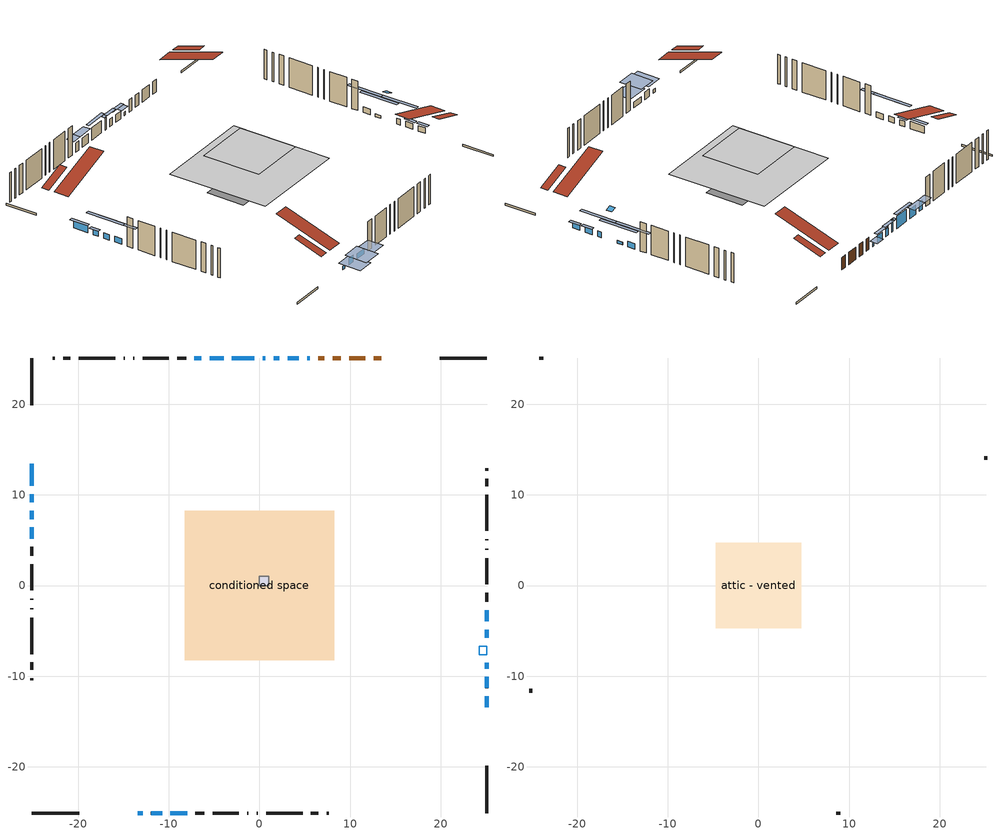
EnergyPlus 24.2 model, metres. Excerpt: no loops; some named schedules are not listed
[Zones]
conditioned space
 floor outside (Floor1 construction): -0.78,-0.78 -0.78,0.78 0.78,0.78 0.78,-0.78 z0
 floor outside (Floor2 construction): -2.82,-2.82 -2.82,2.82 2.82,2.82 2.82,-2.82 z0
 floor adiabatic (AdiabaticFloorConstruction): -8.23,-8.23 -8.23,8.23 8.23,8.23 8.23,-8.23 z2.44
 floor foundation (Slab1 construction): -6.24,-3.1 -6.24,3.1 6.24,3.1 6.24,-3.1 z0
 wall outside (RimJoist1 construction): 25.1,25.1 19.87,25.1 / -25.1,-25.1 -19.87,-25.1 / -25.1,25.1 -25.1,19.87 / 25.1,-25.1 25.1,-19.87 z0:0.3
 wall outside (AdiabaticWallConstruction 1): 13.46,25.1 12.58,25.1 / 11.66,25.1 9.89,25.1 / 8.96,25.1 8.09,25.1 / 7.16,25.1 6.49,25.1 z0:2.03
 wall outside (AdiabaticWallConstruction): 5.56,25.1 5.25,25.1 / -13.46,-25.1 -12.9,-25.1 z0:0.56; 25.1,-13.46 25.1,-12.24 / 25.1,-11.31 25.1,-10.09 / -25.1,10.09 -25.1,9.17 / 25.1,-9.16 25.1,-8.55 / -9.82,-25.1 -7.99,-25.1 / 25.1,-3.93 25.1,-2.71 / -25.1,8.25 -25.1,7.33 / -25.1,6.4 -25.1,5.18 z0:0.92; 4.33,25.1 3.11,25.1 / 2.18,25.1 1.57,25.1 / -25.1,13.46 -25.1,11.02 / -11.97,-25.1 -10.75,-25.1 z0:1.22; 0.64,25.1 0.33,25.1 / -0.59,25.1 -3.03,25.1 z0:2.03; 25.1,-5.78 25.1,-4.86 z0:0.46; -3.96,25.1 -5.49,25.1 z0:1.52; -6.41,25.1 -7.18,25.1 z0:1.53
 wall outside (Wall1 construction): -8.11,25.1 -9.09,25.1 / -7.06,-25.1 -6.08,-25.1 / -25.1,4.25 -25.1,3.27 / 25.1,-1.79 25.1,-0.81 z0:4.88
 wall outside (Wall2 construction): -10.02,25.1 -12.89,25.1 / -5.15,-25.1 -2.28,-25.1 / -25.1,2.34 -25.1,-0.53 / 25.1,0.12 25.1,3 z0:4.88
 wall outside (Wall3 construction): -13.82,25.1 -13.94,25.1 / -1.35,-25.1 -1.23,-25.1 / -25.1,-1.46 -25.1,-1.58 / 25.1,3.93 25.1,4.05 z0:4.88
 wall outside (Wall4 construction): -14.87,25.1 -14.99,25.1 / -0.3,-25.1 -0.18,-25.1 / -25.1,-2.51 -25.1,-2.63 / 25.1,4.98 25.1,5.1 z0:4.88
 wall outside (Wall5 construction): -15.92,25.1 -19.92,25.1 / 0.75,-25.1 4.75,-25.1 / -25.1,-3.56 -25.1,-7.56 / 25.1,6.02 25.1,10.03 z0:4.88
 wall outside (Wall6 construction): -20.85,25.1 -21.64,25.1 / 5.68,-25.1 6.47,-25.1 / -25.1,-8.49 -25.1,-9.28 / 25.1,10.96 25.1,11.75 z0:4.88
 wall outside (Wall7 construction): -22.57,25.1 -22.83,25.1 / 7.4,-25.1 7.66,-25.1 / -25.1,-10.21 -25.1,-10.47 / 25.1,12.68 25.1,12.94 z0:4.88
 window (WindowConstruction 17): 5.56,25.1 5.25,25.1 z0:0.56
 window (WindowConstruction 18): -13.46,-25.1 -12.9,-25.1 z0:0.56
 window (WindowConstruction 7): 25.1,-13.46 25.1,-12.24 z0:0.91
 window (WindowConstruction 8): 25.1,-11.31 25.1,-10.09 z0:0.91
 window (WindowConstruction 9): 4.33,25.1 3.11,25.1 z0:1.22
 window (WindowConstruction 10): 2.18,25.1 1.57,25.1 z0:1.22
 window (WindowConstruction 11): -25.1,13.46 -25.1,11.02 z0:1.22
 window (WindowConstruction 12): -11.97,-25.1 -10.75,-25.1 z0:1.22
 window (WindowConstruction 13): -25.1,10.09 -25.1,9.17 z0:0.91
 window (WindowConstruction): 25.1,-9.16 25.1,-8.55 z0:0.91
 window (WindowConstruction 14): -9.82,-25.1 -7.99,-25.1 z0:0.91
 window (WindowConstruction 15): 0.64,25.1 0.33,25.1 z0:2.03
 window (WindowConstruction 16): -0.6,25.1 -3.03,25.1 z0:2.03
 window (WindowConstruction 1): 25.1,-5.78 25.1,-4.86 z0:0.46
 window (WindowConstruction 2): 25.1,-3.93 25.1,-2.71 z0:0.91
 window (WindowConstruction 3): -25.1,8.24 -25.1,7.33 z0:0.91
 window (WindowConstruction 4): -3.96,25.1 -5.49,25.1 z0:1.52
 window (WindowConstruction 5): -6.42,25.1 -7.18,25.1 z0:1.52
 window (WindowConstruction 6): -25.1,6.4 -25.1,5.18 z0:0.91
 door (Door): 13.46,25.1 12.58,25.1 z0:2.03
 door (Door 1): 11.66,25.1 9.89,25.1 z0:2.03
 door (Door 2): 8.96,25.1 8.09,25.1 z0:2.03
 door (Door 3): 7.16,25.1 6.49,25.1 z0:2.03
 ceiling adiabatic (AdiabaticFloorConstruction): 8.23,-8.23 8.23,8.23 -8.23,8.23 -8.23,-8.23 z2.44
 roof outside (Roof1 construction): 17.73,25.1,4.88 17.73,20.5,6.41 18.95,20.5,6.41 18.95,25.1,4.88; -17.73,-25.1,4.88 -17.73,-20.5,6.41 -18.95,-20.5,6.41 -18.95,-25.1,4.88; -25.1,17.73,4.88 -20.5,17.73,6.41 -20.5,18.95,6.41 -25.1,18.95,4.88; 25.1,-17.73,4.88 20.5,-17.73,6.41 20.5,-18.95,6.41 25.1,-18.95,4.88
 roof outside (AdiabaticRoofConstruction): 25.1,-6.7,4.88 24.23,-6.7,5.17 24.23,-7.62,5.17 25.1,-7.62,4.88
 skylight (SkylightConstruction): 25.1,-6.71,4.88 24.23,-6.71,5.17 24.23,-7.62,5.17 25.1,-7.62,4.88
furnace airloop ret air zone
 floor adiabatic (AdiabaticConst): 0,0 0,1 1,1 1,0 z0
 wall adiabatic (AdiabaticConst): 0,1 0,0 1,0 1,1 0,1 z0:1
 ceiling adiabatic (AdiabaticConst): 1,0 1,1 0,1 0,0 z1
attic - vented
 floor to conditioned space (Floor3 construction Reversed): -4.71,-4.71 -4.71,4.71 4.71,4.71 4.71,-4.71 z4.88
 wall outside (Wall8 construction): -23.76,25.1 -24.17,25.1 / 8.59,-25.1 9,-25.1 / -25.1,-11.4 -25.1,-11.81 / 25.1,13.87 25.1,14.28 z0:4.88
 roof outside (Roof2 construction): 14.38,25.1,4.88 14.38,15.92,7.94 16.8,15.92,7.94 16.8,25.1,4.88; -14.38,-25.1,4.88 -14.38,-15.92,7.94 -16.8,-15.92,7.94 -16.8,-25.1,4.88; -25.1,14.38,4.88 -15.92,14.38,7.94 -15.92,16.8,7.94 -25.1,16.8,4.88; 25.1,-14.38,4.88 15.92,-14.38,7.94 15.92,-16.8,7.94 25.1,-16.8,4.88
shading: 4.64,25.1 6.17,25.1 6.17,26.32 4.64,26.32 z1.17; -11.83,-25.1 -14.53,-25.1 -14.53,-28.83 -11.83,-28.83 z1.63; 25.1,-11.94 25.1,-13.75 25.61,-13.75 25.61,-11.94 z1.21; 25.1,-9.79 25.1,-11.61 25.61,-11.61 25.61,-9.79 z1.21; 2.35,25.1 5.08,25.1 5.08,25.61 2.35,25.61 z1.98; 0.66,25.1 3.09,25.1 3.09,25.61 0.66,25.61 z2.13; -25.1,10.72 -25.1,13.75 -25.61,13.75 -25.61,10.72 z1.52; -9.84,-25.1 -12.88,-25.1 -12.88,-28.76 -9.84,-28.76 z2.13; -25.1,8.88 -25.1,10.39 -25.61,10.39 -25.61,8.88 z1.21; 25.1,-5.83 25.1,-11.88 25.61,-11.88 25.61,-5.83 z3.63; -7.08,-25.1 -10.73,-25.1 -10.73,-27.77 -7.08,-27.77 z1.83; 0.18,25.1 0.79,25.1 0.79,25.61 0.18,25.61 z2.18; -3.79,25.1 0.16,25.1 0.16,25.61 -3.79,25.61 z2.79; 25.1,-2.14 25.1,-8.5 25.61,-8.5 25.61,-2.14 z3.18; 25.1,0 25.1,-6.65 25.61,-6.65 25.61,0 z3.63; -25.1,4.61 -25.1,10.96 -25.61,10.96 -25.61,4.61 z3.63; -6.02,25.1 -3.43,25.1 -3.43,26.32 -6.02,26.32 z2.05; -7.71,25.1 -5.89,25.1 -5.89,26.32 -7.71,26.32 z2.05; -25.1,2.46 -25.1,9.12 -25.61,9.12 -25.61,2.46 z3.63
[Building]
Building 1: Terrain=Suburbs
[Site:Location]
Vancouver Intl AP_BC: Latitude {deg}=49.19; Longitude {deg}=-123.18; Time Zone {hr}=-8; Elevation {m}=4; Keep Site Location Information=Yes
[Site:GroundTemperature:Shallow]
8.06451, 6.96315, 6.87495, 7.3976, 9.49575, 11.5841, 13.3946, 14.5416, 14.639, 13.7062, 11.9418, 9.91751
[Site:WaterMainsTemperature]
Calculation Method=Schedule; Temperature Schedule=mains temperature schedule
[Material] Roughness=Rough; Thermal Absorptance=0.9
Name | Thickness {m} | Conductivity {W/m-K} | Density {kg/m3} | Specific Heat {J/kg-K} | Solar Absorptance | Visible Absorptance
asphalt or fiberglass shingles | 0.00635 | 0.162714 | 1121.4 | 1465.45 | 0.4 | 0.4
asphalt or fiberglass shingles 1 | 0.00635 | 0.162714 | 1121.4 | 1465.45 | 0.7 | 0.7
ceiling loosefill ins | 0.0846667 | 0.0480833 | 16.02 | 1046.75 | 0.7 | 0.7
ceiling stud and cavity | 0.1397 | 0.112217 | 65.682 | 1177.47 | 0.7 | 0.7
concrete 4.0 in. | 0.1016 | 1.803125 | 2242.8 | 837.4 | 0.7 | 0.7
door material | 0.04445 | 0.188738 | 512.64 | 1214.23 | 0.7 | 0.7
door material 1 | 0.04445 | 0.053851 | 512.64 | 1214.23 | 0.7 | 0.7
floor covering | 0.0127 | 0.0433444 | 54.468 | 1339.84 | 0.6 | 0.6
floor rigid ins; roof rigid ins | 0.051816 | 0.029427 | 32.04 | 1214.23 | 0.7 | 0.7
floor rigid ins 1; roof rigid ins 1; wall rigid ins | 0.512978 | 0.029427 | 32.04 | 1214.23 | 0.7 | 0.7
floor stud and cavity | 0.1397 | 0.0884282 | 92.3553 | 1139.71 | 0.7 | 0.7
floor stud and cavity 1 | 0.1397 | 0.0960274 | 92.3553 | 1139.71 | 0.7 | 0.7
floor stud and cavity 2 | 0.1397 | 1.75129 | 37.0049 | 1207.88 | 0.7 | 0.7
furniture material conditioned space 1 | 0.1524 | 0.115458 | 640.8 | 1214.23 | 0.6 | 0.6
gypsum board | 0.0127 | 0.160291 | 801 | 837.4 | 0.6 | 0.6
osb sheathing 0.5 in. | 0.0127 | 0.115458 | 512.64 | 1214.23 | 0.7 | 0.7
osb sheathing 0.75 in. | 0.01905 | 0.115458 | 512.64 | 1214.23 | 0.7 | 0.7
osb sheathing 2.0 in. | 0.0508 | 0.115458 | 512.64 | 1214.23 | 0.7 | 0.7
rim joist stud and cavity | 0.0508 | 0.0310355 | 125.044 | 1163.47 | 0.6 | 0.6
roof stud and cavity | 0.2032 | 0.20652 | 78.34581 | 1123.46 | 0.7 | 0.7
roof stud and cavity 1 | 0.18415 | 1.78685 | 37.0049 | 1207.88 | 0.6 | 0.6
wall stud and cavity | 0.1397 | 0.117713 | 139.0536 | 1170.24 | 0.7 | 0.7
wall stud and cavity 1 | 0.1397 | 0.100811 | 139.0536 | 1170.24 | 0.7 | 0.7
wall stud and cavity 2 | 0.1397 | 0.153164 | 139.0536 | 1170.24 | 0.7 | 0.7
wall stud and cavity 3 | 0.1397 | 0.151991 | 139.0536 | 1170.24 | 0.7 | 0.7
wall stud and cavity 4 | 0.1397 | 0.103846 | 139.0536 | 1170.24 | 0.7 | 0.7
wall stud and cavity 5 | 0.1397 | 0.106925 | 139.0536 | 1170.24 | 0.7 | 0.7
wall stud and cavity 6 | 0.1397 | 0.102109 | 139.0536 | 1170.24 | 0.7 | 0.7
wall stud and cavity 7 | 0.0889 | 6.9971 | 50.32683 | 1063.81 | 0.6 | 0.6
wall stud and cavity 8 | 0.0889 | 0.380278 | 52.3479 | 1209.89 | 0.7 | 0.7
wall stud and cavity 9 | 0.0889 | 0.391764 | 83.0341 | 1211.67 | 0.7 | 0.7
wood siding | 0.0254 | 0.102417 | 544.68 | 1172.36 | 0.4 | 0.4
wood siding 1 | 0.00254 | 0.102417 | 544.68 | 1172.36 | 0.4 | 0.4
wood siding 2; wood siding 3; wood siding 4 | 0.0254 | 0.102417 | 544.68 | 1172.36 | 0.7 | 0.7
[Material:NoMass]
Adiabatic: Roughness=Rough; Thermal Resistance {m2-K/W}=176.1; Thermal Absorptance=0.9; Solar Absorptance=0.7; Visible Absorptance=0.7
[WindowMaterial:SimpleGlazingSystem]
Name | U-Factor {W/m2-K} | Solar Heat Gain Coefficient
SkylightMaterial | 3.37085 | 0.7007
WindowMaterial | 1.77949 | 0.28
WindowMaterial 1 | 1.76983 | 0.28
WindowMaterial 10 | 1.60176 | 0.29
WindowMaterial 11 | 1.59381 | 0.35
WindowMaterial 12 | 5.38218 | 0.57
WindowMaterial 13 | 2.92474 | 0.53
WindowMaterial 2 | 1.68409 | 0.32
WindowMaterial 3 | 1.71589 | 0.31
WindowMaterial 4 | 1.72271 | 0.31
WindowMaterial 5 | 1.55237 | 0.35
WindowMaterial 6 | 1.77097 | 0.29
WindowMaterial 7 | 1.564289 | 0.33
WindowMaterial 8 | 1.6682 | 0.32
WindowMaterial 9 | 1.652298 | 0.33
[Construction]
AdiabaticConst: Adiabatic
AdiabaticFloorConstruction: floor stud and cavity 2, floor rigid ins 1, osb sheathing 0.75 in., floor covering
AdiabaticRoofConstruction: asphalt or fiberglass shingles 1, roof rigid ins 1, osb sheathing 0.75 in., roof stud and cavity 1
AdiabaticWallConstruction: wood siding 3, wall rigid ins, wall stud and cavity 8, gypsum board
AdiabaticWallConstruction 1: wood siding 4, wall rigid ins, wall stud and cavity 8, gypsum board
Door; Door 2; Door 3: door material
Door 1: door material 1
Floor1 construction: floor stud and cavity, floor rigid ins, osb sheathing 0.75 in., floor covering
Floor2 construction: floor stud and cavity 1, floor rigid ins, osb sheathing 0.75 in., floor covering
Floor3 construction Reversed: gypsum board, ceiling stud and cavity, ceiling loosefill ins
furniture construction conditioned space 1: furniture material conditioned space 1
PartitionWallConstruction: gypsum board, wall stud and cavity 9, gypsum board
RimJoist1 construction: wood siding 2, osb sheathing 2.0 in., rim joist stud and cavity
Roof1 construction: asphalt or fiberglass shingles, roof rigid ins, osb sheathing 0.75 in., roof stud and cavity, gypsum board
Roof2 construction: asphalt or fiberglass shingles
SkylightConstruction: SkylightMaterial
Slab1 construction: concrete 4.0 in.
Wall1 construction: wood siding, osb sheathing 0.5 in., wall stud and cavity, gypsum board
Wall2 construction: wood siding, osb sheathing 0.5 in., wall stud and cavity 1, gypsum board
Wall3 construction: wood siding, osb sheathing 0.5 in., wall stud and cavity 2, gypsum board
Wall4 construction: wood siding, osb sheathing 0.5 in., wall stud and cavity 3, gypsum board
Wall5 construction: wood siding, osb sheathing 0.5 in., wall stud and cavity 4, gypsum board
Wall6 construction: wood siding, osb sheathing 0.5 in., wall stud and cavity 5, gypsum board
Wall7 construction: wood siding, osb sheathing 0.5 in., wall stud and cavity 6, gypsum board
Wall8 construction: wood siding 1, wall stud and cavity 7
WindowConstruction; WindowConstruction 7: WindowMaterial
WindowConstruction 1: WindowMaterial 1
WindowConstruction 10: WindowMaterial 7
WindowConstruction 11; WindowConstruction 12: WindowMaterial 8
WindowConstruction 13; WindowConstruction 3: WindowMaterial 3
WindowConstruction 14: WindowMaterial 9
WindowConstruction 15: WindowMaterial 10
WindowConstruction 16: WindowMaterial 11
WindowConstruction 17: WindowMaterial 12
WindowConstruction 18: WindowMaterial 13
WindowConstruction 2; WindowConstruction 6; WindowConstruction 8: WindowMaterial 2
WindowConstruction 4: WindowMaterial 4
WindowConstruction 5: WindowMaterial 5
WindowConstruction 9: WindowMaterial 6
[Zone] Multiplier=1
Name | Volume {m3} | Part of Total Floor Area
attic - vented | 44.7378 | Yes
conditioned space | 482.9 | Yes
furnace airloop ret air zone | 1 | No
[Space]
Name | Zone | Volume {m3} | Space Type
attic - vented 1 | attic - vented | 44.7378
conditioned space 1 | conditioned space | 482.9
furnace airloop ret air space | furnace airloop ret air zone |  | Plenum Space Type
[OtherEquipment] Design Level Calculation Method=EquipmentLevel
Name | Fuel Type | Zone or ZoneList or Space or SpaceList | Schedule | Design Level {W} | Fraction Latent | Fraction Radiant | Fraction Lost
furnace airloop_0 RetCondToDZ; furnace airloop_0 SupCondToDZ; furnace airloop_0 SupSensLkToDZ | None | attic - vented 1 | Always On Discrete | 0 | 0 | 0 | 0
furnace airloop_0 SupLatLkToDZ | None | attic - vented 1 | Always On Discrete | 0 | 1 | 0 | 0
clothes dryer 1 | Electricity | conditioned space 1 | clothes dryer schedule | 0 | 0.015 | 0.081 | 0.85
cooking range 1 | Electricity | conditioned space 1 | cooking range schedule | 0 | 0.08 | 0.432 | 0.2
furnace airloop_0 SupCondToLv; furnace airloop_0 SupSensLkToCond; mech vent house fan sensible load | None | conditioned space 1 | Always On Discrete | 0 | 0 | 0 | 0
furnace airloop_0 SupLatLkToCond; mech vent house fan latent load | None | conditioned space 1 | Always On Discrete | 0 | 1 | 0 | 0
general water use latent | None | conditioned space 1 | general water use schedule | 62.594 | 1 | 0 | 0
general water use sensible | None | conditioned space 1 | general water use schedule | -61.6891 | 0 | 0.6 | 0
water heater energy adjustment1 | NaturalGas | conditioned space 1 | Always On Discrete | 0.01 | 0 | 0 | 1
furnace airloop_0 RetCondToRP; furnace airloop_0 RetSensLkToRP | None | furnace airloop ret air space | Always On Discrete | 0 | 0 | 0 | 0
furnace airloop_0 RetLatLkToRP | None | furnace airloop ret air space | Always On Discrete | 0 | 1 | 0 | 0
[ZoneInfiltration:DesignFlowRate] Schedule=Always On Discrete; Design Flow Rate Calculation Method=Flow/Zone; Design Flow Rate {m3/s}=0
Name | Zone or ZoneList or Space or SpaceList
attic_vented 1 duct leakage imbalance infil flow | attic - vented 1
infil flow; natural vent flow; whole house fan flow | conditioned space 1
[ZoneInfiltration:EffectiveLeakageArea]
infil attic - vented 1: Zone or Space=attic - vented 1; Schedule=Always On Discrete; Effective Air Leakage Area {cm2}=3675.06; Stack Coefficient=0.000551942; Wind Coefficient=1.58733e-05
[ZoneMixing] Schedule=Always On Continuous; Design Flow Rate Calculation Method=Flow/Zone; Design Flow Rate {m3/s}=0
Name | Zone or Space | Source Zone or Space
furnace airloop_0 ZoneMixCondToDZ mix; whole house fan mix | attic - vented | conditioned space
furnace airloop_0 ZoneMixDZToCond mix | conditioned space | attic - vented
[SurfaceProperty:ExposedFoundationPerimeter]
Slab1: Exposed Perimeter Calculation Method=TotalExposedPerimeter; Total Exposed Perimeter {m}=37.338
[InternalMass] Zone or ZoneList=conditioned space; Space or SpaceList=conditioned space 1
Name | Construction | Surface Area {m2}
furniture mass conditioned space 1 | furniture construction conditioned space 1 | 152.92
partition wall mass | PartitionWallConstruction | 382.3
[Lights]
interior lighting: Zone or ZoneList or Space or SpaceList=conditioned space 1; Schedule=interior lighting schedule; Design Level Calculation Method=LightingLevel; Lighting Level {W}=343.2; Return Air Fraction=0; Fraction Radiant=0.6; Fraction Visible=0.2; Fraction Replaceable=1
[People]
occupants: Zone or ZoneList or Space or SpaceList=conditioned space 1; Number of People Schedule=occupants schedule; Number of People Calculation Method=People; Number of People=3; Fraction Radiant=0.314171; Sensible Heat Fraction=0.56303; Activity Level Schedule=occupants activity schedule; Carbon Dioxide Generation Rate {m3/s-W}=0; Enable ASHRAE 55 Comfort Warnings=No; Mean Radiant Temperature Calculation Type=EnclosureAveraged
[ElectricEquipment] Zone or ZoneList or Space or SpaceList=conditioned space 1; Design Level Calculation Method=EquipmentLevel
Name | Schedule | Design Level {W} | Fraction Latent | Fraction Radiant | Fraction Lost
clothes dryer | clothes dryer schedule | 140.772 | 0.015 | 0.081 | 0.85
clothes washer | clothes washer schedule | 32.1985 | 0.03 | 0.162 | 0.7
cooking range | cooking range schedule | 215.147 | 0.08 | 0.432 | 0.2
dishwasher | dishwasher schedule | 66.8632 | 0.3 | 0.18 | 0.4
fridge | fridge schedule | 72.9452 | 0 | 0.6 | 0
mech vent bath fan 0 | mech vent bath fan 0 schedule | 17.9 | 0 | 0 | 1
mech vent bath fan 1 | mech vent bath fan 1 schedule | 17.9 | 0 | 0 | 1
mech vent bath fan 2 | mech vent bath fan 2 schedule | 17.9 | 0 | 0 | 1
mech vent house fan | mech vent house fan schedule | 0 | 0 | 0 | 1
mech vent house fan cfis | mech vent house fan cfis schedule | 0 | 0 | 0 | 0
mech vent range fan 0 | mech vent range fan 0 schedule | 53.8 | 0 | 0 | 1
mech vent range fan 1 | mech vent range fan 1 schedule | 53.8 | 0 | 0 | 1
misc plug loads | misc plug loads schedule | 494.7 | 0.045 | 0.513 | 0.1
whole house fan | Always On Discrete | 0 | 0 | 0 | 1
[SpaceList]
Plenum Space Type: furnace airloop ret air space
[AirLoopHVAC:ReturnPlenum]
Air Loop HVAC Return Plenum 1: Zone=furnace airloop ret air zone
[Foundation:Kiva]
Foundation Kiva 1: Initial Indoor Air Temperature {C}=18; Wall Height Above Grade {m}=0.1016; Wall Depth Below Slab {m}=0.2032
[Foundation:Kiva:Settings]
Soil Conductivity {W/m-K}=0.849921; Soil Density {kg/m3}=1842.3; Soil Specific Heat {J/kg-K}=418.7; Ground Solar Absorptivity=0.9; Ground Thermal Absorptivity=0.9; Ground Surface Roughness {m}=0.03; Far-Field Width {m}=40; Deep-Ground Boundary Condition=ZeroFlux; Deep-Ground Depth {m}=40; Minimum Cell Dimension {m}=0.2; Maximum Cell Growth Coefficient=3; Simulation Timestep=Timestep
[Exterior:Lights]
exterior lighting: Schedule=exterior lighting schedule; Design Level {W}=75.6
[EnergyManagementSystem:Sensor] Output:Variable or Output:Meter Index Key=attic - vented
Name | Output:Variable or Output:Meter
furnace_airloop_0_DZ_T_s | Zone Air Temperature
furnace_airloop_0_DZ_W_s | Zone Mean Air Humidity Ratio
[Schedule:Constant]
Name | Hourly Value
Always On Discrete; Always On Continuous; mech vent house fan schedule; mech vent house fan cfis schedule | 1
occupants activity schedule | 117.228
fridge schedule | 0
[Schedule:Week:Daily]
interior lighting schedule Week Rule - Jan1-Jan27: interior lighting schedule day, interior lighting schedule day, interior lighting schedule day, interior lighting schedule day, interior lighting schedule day, interior lighting schedule day, interior lighting schedule day, interior lighting schedule default day, interior lighting schedule default day, interior lighting schedule default day, interior lighting schedule default day, interior lighting schedule default day
interior lighting schedule Week Rule - Jan28-Feb3: interior lighting schedule day, interior lighting schedule day, interior lighting schedule day, interior lighting schedule day, interior lighting schedule day 1, interior lighting schedule day 1, interior lighting schedule day 1, interior lighting schedule default day, interior lighting schedule default day, interior lighting schedule default day, interior lighting schedule default day, interior lighting schedule default day
interior lighting schedule Week Rule - Feb4-Feb24: interior lighting schedule day 1, interior lighting schedule day 1, interior lighting schedule day 1, interior lighting schedule day 1, interior lighting schedule day 1, interior lighting schedule day 1, interior lighting schedule day 1, interior lighting schedule default day, interior lighting schedule default day, interior lighting schedule default day, interior lighting schedule default day, interior lighting schedule default day
interior lighting schedule Week Rule - Feb25-Mar3: interior lighting schedule day 1, interior lighting schedule day 1, interior lighting schedule day 1, interior lighting schedule day 1, interior lighting schedule day 2, interior lighting schedule day 2, interior lighting schedule day 2, interior lighting schedule default day, interior lighting schedule default day, interior lighting schedule default day, interior lighting schedule default day, interior lighting schedule default day
interior lighting schedule Week Rule - Mar4-Mar31: interior lighting schedule day 2, interior lighting schedule day 2, interior lighting schedule day 2, interior lighting schedule day 2, interior lighting schedule day 2, interior lighting schedule day 2, interior lighting schedule day 2, interior lighting schedule default day, interior lighting schedule default day, interior lighting schedule default day, interior lighting schedule default day, interior lighting schedule default day
interior lighting schedule Week Rule - Apr1-Apr28: interior lighting schedule day 3, interior lighting schedule day 3, interior lighting schedule day 3, interior lighting schedule day 3, interior lighting schedule day 3, interior lighting schedule day 3, interior lighting schedule day 3, interior lighting schedule default day, interior lighting schedule default day, interior lighting schedule default day, interior lighting schedule default day, interior lighting schedule default day
interior lighting schedule Week Rule - Apr29-May5: interior lighting schedule day 3, interior lighting schedule day 3, interior lighting schedule day 4, interior lighting schedule day 4, interior lighting schedule day 4, interior lighting schedule day 4, interior lighting schedule day 4, interior lighting schedule default day, interior lighting schedule default day, interior lighting schedule default day, interior lighting schedule default day, interior lighting schedule default day
interior lighting schedule Week Rule - May6-May26: interior lighting schedule day 4, interior lighting schedule day 4, interior lighting schedule day 4, interior lighting schedule day 4, interior lighting schedule day 4, interior lighting schedule day 4, interior lighting schedule day 4, interior lighting schedule default day, interior lighting schedule default day, interior lighting schedule default day, interior lighting schedule default day, interior lighting schedule default day
interior lighting schedule Week Rule - May27-Jun2: interior lighting schedule day 4, interior lighting schedule day 4, interior lighting schedule day 4, interior lighting schedule day 4, interior lighting schedule day 4, interior lighting schedule day 5, interior lighting schedule day 5, interior lighting schedule default day, interior lighting schedule default day, interior lighting schedule default day, interior lighting schedule default day, interior lighting schedule default day
interior lighting schedule Week Rule - Jun3-Jun30: interior lighting schedule day 5, interior lighting schedule day 5, interior lighting schedule day 5, interior lighting schedule day 5, interior lighting schedule day 5, interior lighting schedule day 5, interior lighting schedule day 5, interior lighting schedule default day, interior lighting schedule default day, interior lighting schedule default day, interior lighting schedule default day, interior lighting schedule default day
interior lighting schedule Week Rule - Jul1-Jul28: interior lighting schedule day 6, interior lighting schedule day 6, interior lighting schedule day 6, interior lighting schedule day 6, interior lighting schedule day 6, interior lighting schedule day 6, interior lighting schedule day 6, interior lighting schedule default day, interior lighting schedule default day, interior lighting schedule default day, interior lighting schedule default day, interior lighting schedule default day
interior lighting schedule Week Rule - Jul29-Aug4: interior lighting schedule day 6, interior lighting schedule day 6, interior lighting schedule day 6, interior lighting schedule day 7, interior lighting schedule day 7, interior lighting schedule day 7, interior lighting schedule day 7, interior lighting schedule default day, interior lighting schedule default day, interior lighting schedule default day, interior lighting schedule default day, interior lighting schedule default day
interior lighting schedule Week Rule - Aug5-Aug25: interior lighting schedule day 7, interior lighting schedule day 7, interior lighting schedule day 7, interior lighting schedule day 7, interior lighting schedule day 7, interior lighting schedule day 7, interior lighting schedule day 7, interior lighting schedule default day, interior lighting schedule default day, interior lighting schedule default day, interior lighting schedule default day, interior lighting schedule default day
interior lighting schedule Week Rule - Aug26-Sep1: interior lighting schedule day 7, interior lighting schedule day 7, interior lighting schedule day 7, interior lighting schedule day 7, interior lighting schedule day 7, interior lighting schedule day 7, interior lighting schedule day 8, interior lighting schedule default day, interior lighting schedule default day, interior lighting schedule default day, interior lighting schedule default day, interior lighting schedule default day
interior lighting schedule Week Rule - Sep2-Sep29: interior lighting schedule day 8, interior lighting schedule day 8, interior lighting schedule day 8, interior lighting schedule day 8, interior lighting schedule day 8, interior lighting schedule day 8, interior lighting schedule day 8, interior lighting schedule default day, interior lighting schedule default day, interior lighting schedule default day, interior lighting schedule default day, interior lighting schedule default day
interior lighting schedule Week Rule - Sep30-Oct6: interior lighting schedule day 8, interior lighting schedule day 9, interior lighting schedule day 9, interior lighting schedule day 9, interior lighting schedule day 9, interior lighting schedule day 9, interior lighting schedule day 9, interior lighting schedule default day, interior lighting schedule default day, interior lighting schedule default day, interior lighting schedule default day, interior lighting schedule default day
interior lighting schedule Week Rule - Oct7-Oct27: interior lighting schedule day 9, interior lighting schedule day 9, interior lighting schedule day 9, interior lighting schedule day 9, interior lighting schedule day 9, interior lighting schedule day 9, interior lighting schedule day 9, interior lighting schedule default day, interior lighting schedule default day, interior lighting schedule default day, interior lighting schedule default day, interior lighting schedule default day
interior lighting schedule Week Rule - Oct28-Nov3: interior lighting schedule day 9, interior lighting schedule day 9, interior lighting schedule day 9, interior lighting schedule day 9, interior lighting schedule day 10, interior lighting schedule day 10, interior lighting schedule day 10, interior lighting schedule default day, interior lighting schedule default day, interior lighting schedule default day, interior lighting schedule default day, interior lighting schedule default day
interior lighting schedule Week Rule - Nov4-Nov24: interior lighting schedule day 10, interior lighting schedule day 10, interior lighting schedule day 10, interior lighting schedule day 10, interior lighting schedule day 10, interior lighting schedule day 10, interior lighting schedule day 10, interior lighting schedule default day, interior lighting schedule default day, interior lighting schedule default day, interior lighting schedule default day, interior lighting schedule default day
interior lighting schedule Week Rule - Nov25-Dec1: interior lighting schedule day 10, interior lighting schedule day 10, interior lighting schedule day 10, interior lighting schedule day 10, interior lighting schedule day 10, interior lighting schedule day 10, interior lighting schedule day 11, interior lighting schedule default day, interior lighting schedule default day, interior lighting schedule default day, interior lighting schedule default day, interior lighting schedule default day
interior lighting schedule Week Rule - Dec2-Dec31: interior lighting schedule day 11, interior lighting schedule day 11, interior lighting schedule day 11, interior lighting schedule day 11, interior lighting schedule day 11, interior lighting schedule day 11, interior lighting schedule day 11, interior lighting schedule default day, interior lighting schedule default day, interior lighting schedule default day, interior lighting schedule default day, interior lighting schedule default day
clothes dryer schedule Week Rule - Jan1-Dec31: clothes dryer schedule day, clothes dryer schedule day, clothes dryer schedule day, clothes dryer schedule day, clothes dryer schedule day, clothes dryer schedule day, clothes dryer schedule day, clothes dryer schedule default day, clothes dryer schedule default day, clothes dryer schedule default day, clothes dryer schedule default day, clothes dryer schedule default day
cooking range schedule Week Rule - Jan1-Dec31: cooking range schedule day, cooking range schedule day, cooking range schedule day, cooking range schedule day, cooking range schedule day, cooking range schedule day, cooking range schedule day, cooking range schedule default day, cooking range schedule default day, cooking range schedule default day, cooking range schedule default day, cooking range schedule default day
general water use schedule Week Rule - Jan1-Dec31: general water use schedule day, general water use schedule day, general water use schedule day, general water use schedule day, general water use schedule day, general water use schedule day, general water use schedule day, general water use schedule default day, general water use schedule default day, general water use schedule default day, general water use schedule default day, general water use schedule default day
[Schedule:Year]
interior lighting schedule: interior lighting schedule Week Rule - Jan1-Jan27, 1, 1, 1, 27, interior lighting schedule Week Rule - Jan28-Feb3, 1, 28, 2, 3, interior lighting schedule Week Rule - Feb4-Feb24, 2, 4, 2, 24, interior lighting schedule Week Rule - Feb25-Mar3, 2, 25, 3, 3, interior lighting schedule Week Rule - Mar4-Mar31, 3, 4, 3, 31, interior lighting schedule Week Rule - Apr1-Apr28, 4, 1, 4, 28, interior lighting schedule Week Rule - Apr29-May5, 4, 29, 5, 5, interior lighting schedule Week Rule - May6-May26, 5, 6, 5, 26, interior lighting schedule Week Rule - May27-Jun2, 5, 27, 6, 2, interior lighting schedule Week Rule - Jun3-Jun30, 6, 3, 6, 30, interior lighting schedule Week Rule - Jul1-Jul28, 7, 1, 7, 28, interior lighting schedule Week Rule - Jul29-Aug4, 7, 29, 8, 4, interior lighting schedule Week Rule - Aug5-Aug25, 8, 5, 8, 25, interior lighting schedule Week Rule - Aug26-Sep1, 8, 26, 9, 1, interior lighting schedule Week Rule - Sep2-Sep29, 9, 2, 9, 29, interior lighting schedule Week Rule - Sep30-Oct6, 9, 30, 10, 6, interior lighting schedule Week Rule - Oct7-Oct27, 10, 7, 10, 27, interior lighting schedule Week Rule - Oct28-Nov3, 10, 28, 11, 3, interior lighting schedule Week Rule - Nov4-Nov24, 11, 4, 11, 24, interior lighting schedule Week Rule - Nov25-Dec1, 11, 25, 12, 1, interior lighting schedule Week Rule - Dec2-Dec31, 12, 2, 12, 31
occupants schedule: occupants schedule Week Rule - Jan1-Dec31, 1, 1, 12, 31
clothes dryer schedule: clothes dryer schedule Week Rule - Jan1-Dec31, 1, 1, 12, 31
clothes washer schedule: clothes washer schedule Week Rule - Jan1-Dec31, 1, 1, 12, 31
cooking range schedule: cooking range schedule Week Rule - Jan1-Dec31, 1, 1, 12, 31
dishwasher schedule: dishwasher schedule Week Rule - Jan1-Dec31, 1, 1, 12, 31
mech vent bath fan 0 schedule: mech vent bath fan 0 schedule Week Rule - Jan1-Dec31, 1, 1, 12, 31
mech vent bath fan 1 schedule: mech vent bath fan 1 schedule Week Rule - Jan1-Dec31, 1, 1, 12, 31
mech vent bath fan 2 schedule: mech vent bath fan 2 schedule Week Rule - Jan1-Dec31, 1, 1, 12, 31
mech vent range fan 0 schedule: mech vent range fan 0 schedule Week Rule - Jan1-Dec31, 1, 1, 12, 31
mech vent range fan 1 schedule: mech vent range fan 1 schedule Week Rule - Jan1-Dec31, 1, 1, 12, 31
misc plug loads schedule: misc plug loads schedule Week Rule - Jan1-Dec31, 1, 1, 12, 31
general water use schedule: general water use schedule Week Rule - Jan1-Dec31, 1, 1, 12, 31
exterior lighting schedule: exterior lighting schedule Week Rule - Jan1-Jan27, 1, 1, 1, 27, exterior lighting schedule Week Rule - Jan28-Feb3, 1, 28, 2, 3, exterior lighting schedule Week Rule - Feb4-Feb24, 2, 4, 2, 24, exterior lighting schedule Week Rule - Feb25-Mar3, 2, 25, 3, 3, exterior lighting schedule Week Rule - Mar4-Mar31, 3, 4, 3, 31, exterior lighting schedule Week Rule - Apr1-Apr28, 4, 1, 4, 28, exterior lighting schedule Week Rule - Apr29-May5, 4, 29, 5, 5, exterior lighting schedule Week Rule - May6-May26, 5, 6, 5, 26, exterior lighting schedule Week Rule - May27-Jun2, 5, 27, 6, 2, exterior lighting schedule Week Rule - Jun3-Jun30, 6, 3, 6, 30, exterior lighting schedule Week Rule - Jul1-Jul28, 7, 1, 7, 28, exterior lighting schedule Week Rule - Jul29-Aug4, 7, 29, 8, 4, exterior lighting schedule Week Rule - Aug5-Aug25, 8, 5, 8, 25, exterior lighting schedule Week Rule - Aug26-Sep1, 8, 26, 9, 1, exterior lighting schedule Week Rule - Sep2-Sep29, 9, 2, 9, 29, exterior lighting schedule Week Rule - Sep30-Oct6, 9, 30, 10, 6, exterior lighting schedule Week Rule - Oct7-Oct27, 10, 7, 10, 27, exterior lighting schedule Week Rule - Oct28-Nov3, 10, 28, 11, 3, exterior lighting schedule Week Rule - Nov4-Nov24, 11, 4, 11, 24, exterior lighting schedule Week Rule - Nov25-Dec1, 11, 25, 12, 1, exterior lighting schedule Week Rule - Dec2-Dec31, 12, 2, 12, 31
[Schedule:Compact]
mains temperature schedule: Through: 01/01, For: AllDays, Until: 24:00, 11.375, Through: 01/02, For: AllDays, Until: 24:00, 11.3367, Through: 01/03, For: AllDays, Until: 24:00, 11.2994, Through: 01/04, For: AllDays, Until: 24:00, 11.2628, Through: 01/05, For: AllDays, Until: 24:00, 11.2267, Through: 01/06, For: AllDays, Until: 24:00, 11.1917, Through: 01/07, For: AllDays, Until: 24:00, 11.1578, Through: 01/08, For: AllDays, Until: 24:00, 11.1244, Through: 01/09, For: AllDays, Until: 24:00, 11.0917, Through: 01/10, For: AllDays, Until: 24:00, 11.06, Through: 01/11, For: AllDays, Until: 24:00, 11.0289, Through: 01/12, For: AllDays, Until: 24:00, 10.9989, Through: 01/13, For: AllDays, Until: 24:00, 10.97, Through: 01/14, For: AllDays, Until: 24:00, 10.9417, Through: 01/15, For: AllDays, Until: 24:00, 10.9139, Through: 01/16, For: AllDays, Until: 24:00, 10.8878, Through: 01/17, For: AllDays, Until: 24:00, 10.8622, Through: 01/18, For: AllDays, Until: 24:00, 10.8372, Through: 01/19, For: AllDays, Until: 24:00, 10.8133, Through: 01/20, For: AllDays, Until: 24:00, 10.7906, Through: 01/21, For: AllDays, Until: 24:00, 10.7683, Through: 01/22, For: AllDays, Until: 24:00, 10.7478, Through: 01/23, For: AllDays, Until: 24:00, 10.7272, Through: 01/24, For: AllDays, Until: 24:00, 10.7083, Through: 01/25, For: AllDays, Until: 24:00, 10.69, Through: 01/26, For: AllDays, Until: 24:00, 10.6728, Through: 01/27, For: AllDays, Until: 24:00, 10.6567, Through: 01/28, For: AllDays, Until: 24:00, 10.6411, Through: 01/29, For: AllDays, Until: 24:00, 10.6267, Through: 01/30, For: AllDays, Until: 24:00, 10.6133, Through: 01/31, For: AllDays, Until: 24:00, 10.6011, Through: 02/01, For: AllDays, Until: 24:00, 10.59, Through: 02/02, For: AllDays, Until: 24:00, 10.5794, Through: 02/03, For: AllDays, Until: 24:00, 10.57, Through: 02/04, For: AllDays, Until: 24:00, 10.5617, Through: 02/05, For: AllDays, Until: 24:00, 10.5539, Through: 02/06, For: AllDays, Until: 24:00, 10.5478, Through: 02/07, For: AllDays, Until: 24:00, 10.5422, Through: 02/08, For: AllDays, Until: 24:00, 10.5378, Through: 02/09, For: AllDays, Until: 24:00, 10.5339, Through: 02/10, For: AllDays, Until: 24:00, 10.5317, Through: 02/11, For: AllDays, Until: 24:00, 10.53, Through: 02/12, For: AllDays, Until: 24:00, 10.53, Through: 02/13, For: AllDays, Until: 24:00, 10.5306, Through: 02/14, For: AllDays, Until: 24:00, 10.5317, Through: 02/15, For: AllDays, Until: 24:00, 10.5344, Through: 02/16, For: AllDays, Until: 24:00, 10.5378, Through: 02/17, For: AllDays, Until: 24:00, 10.5428, Through: 02/18, For: AllDays, Until: 24:00, 10.5483, Through: 02/19, For: AllDays, Until: 24:00, 10.5544, Through: 02/20, For: AllDays, Until: 24:00, 10.5622, Through: 02/21, For: AllDays, Until: 24:00, 10.5706, Through: 02/22, For: AllDays, Until: 24:00, 10.5806, Through: 02/23, For: AllDays, Until: 24:00, 10.5911, Through: 02/24, For: AllDays, Until: 24:00, 10.6022, Through: 02/25, For: AllDays, Until: 24:00, 10.615, Through: 02/26, For: AllDays, Until: 24:00, 10.6283, Through: 02/27, For: AllDays, Until: 24:00, 10.6428, Through: 02/28, For: AllDays, Until: 24:00, 10.6583, Through: 03/01, For: AllDays, Until: 24:00, 10.6744, Through: 03/02, For: AllDays, Until: 24:00, 10.6917, Through: 03/03, For: AllDays, Until: 24:00, 10.71, Through: 03/04, For: AllDays, Until: 24:00, 10.7294, Through: 03/05, For: AllDays, Until: 24:00, 10.7494, Through: 03/06, For: AllDays, Until: 24:00, 10.7706, Through: 03/07, For: AllDays, Until: 24:00, 10.7928, Through: 03/08, For: AllDays, Until: 24:00, 10.8161, Through: 03/09, For: AllDays, Until: 24:00, 10.84, Through: 03/10, For: AllDays, Until: 24:00, 10.8644, Through: 03/11, For: AllDays, Until: 24:00, 10.8906, Through: 03/12, For: AllDays, Until: 24:00, 10.9167, Through: 03/13, For: AllDays, Until: 24:00, 10.9444, Through: 03/14, For: AllDays, Until: 24:00, 10.9728, Through: 03/15, For: AllDays, Until: 24:00, 11.0022, Through: 03/16, For: AllDays, Until: 24:00, 11.0322, Through: 03/17, For: AllDays, Until: 24:00, 11.0633, Through: 03/18, For: AllDays, Until: 24:00, 11.095, Through: 03/19, For: AllDays, Until: 24:00, 11.1278, Through: 03/20, For: AllDays, Until: 24:00, 11.1611, Through: 03/21, For: AllDays, Until: 24:00, 11.1956, Through: 03/22, For: AllDays, Until: 24:00, 11.2306, Through: 03/23, For: AllDays, Until: 24:00, 11.2667, Through: 03/24, For: AllDays, Until: 24:00, 11.3033, Through: 03/25, For: AllDays, Until: 24:00, 11.3406, Through: 03/26, For: AllDays, Until: 24:00, 11.3789, Through: 03/27, For: AllDays, Until: 24:00, 11.4178, Through: 03/28, For: AllDays, Until: 24:00, 11.4572, Through: 03/29, For: AllDays, Until: 24:00, 11.4978, Through: 03/30, For: AllDays, Until: 24:00, 11.5389, Through: 03/31, For: AllDays, Until: 24:00, 11.5811, Through: 04/01, For: AllDays, Until: 24:00, 11.6233, Through: 04/02, For: AllDays, Until: 24:00, 11.6667, Through: 04/03, For: AllDays, Until: 24:00, 11.7106, Through: 04/04, For: AllDays, Until: 24:00, 11.755, Through: 04/05, For: AllDays, Until: 24:00, 11.8006, Through: 04/06, For: AllDays, Until: 24:00, 11.8461, Through: 04/07, For: AllDays, Until: 24:00, 11.8928, Through: 04/08, For: AllDays, Until: 24:00, 11.9394, Through: 04/09, For: AllDays, Until: 24:00, 11.9872, Through: 04/10, For: AllDays, Until: 24:00, 12.0356, Through: 04/11, For: AllDays, Until: 24:00, 12.0844, Through: 04/12, For: AllDays, Until: 24:00, 12.1333, Through: 04/13, For: AllDays, Until: 24:00, 12.1833, Through: 04/14, For: AllDays, Until: 24:00, 12.2339, Through: 04/15, For: AllDays, Until: 24:00, 12.2844, Through: 04/16, For: AllDays, Until: 24:00, 12.3361, Through: 04/17, For: AllDays, Until: 24:00, 12.3878, Through: 04/18, For: AllDays, Until: 24:00, 12.44, Through: 04/19, For: AllDays, Until: 24:00, 12.4928, Through: 04/20, For: AllDays, Until: 24:00, 12.5456, Through: 04/21, For: AllDays, Until: 24:00, 12.5994, Through: 04/22, For: AllDays, Until: 24:00, 12.6533, Through: 04/23, For: AllDays, Until: 24:00, 12.7072, Through: 04/24, For: AllDays, Until: 24:00, 12.7622, Through: 04/25, For: AllDays, Until: 24:00, 12.8172, Through: 04/26, For: AllDays, Until: 24:00, 12.8722, Through: 04/27, For: AllDays, Until: 24:00, 12.9278, Through: 04/28, For: AllDays, Until: 24:00, 12.9839, Through: 04/29, For: AllDays, Until: 24:00, 13.04, Through: 04/30, For: AllDays, Until: 24:00, 13.0961, Through: 05/01, For: AllDays, Until: 24:00, 13.1533, Through: 05/02, For: AllDays, Until: 24:00, 13.21, Through: 05/03, For: AllDays, Until: 24:00, 13.2672, Through: 05/04, For: AllDays, Until: 24:00, 13.3244, Through: 05/05, For: AllDays, Until: 24:00, 13.3817, Through: 05/06, For: AllDays, Until: 24:00, 13.4394, Through: 05/07, For: AllDays, Until: 24:00, 13.4972, Through: 05/08, For: AllDays, Until: 24:00, 13.555, Through: 05/09, For: AllDays, Until: 24:00, 13.6133, Through: 05/10, For: AllDays, Until: 24:00, 13.6711, Through: 05/11, For: AllDays, Until: 24:00, 13.7294, Through: 05/12, For: AllDays, Until: 24:00, 13.7878, Through: 05/13, For: AllDays, Until: 24:00, 13.8461, Through: 05/14, For: AllDays, Until: 24:00, 13.9044, Through: 05/15, For: AllDays, Until: 24:00, 13.9628, Through: 05/16, For: AllDays, Until: 24:00, 14.0211, Through: 05/17, For: AllDays, Until: 24:00, 14.0789, Through: 05/18, For: AllDays, Until: 24:00, 14.1372, Through: 05/19, For: AllDays, Until: 24:00, 14.1956, Through: 05/20, For: AllDays, Until: 24:00, 14.2533, Through: 05/21, For: AllDays, Until: 24:00, 14.3117, Through: 05/22, For: AllDays, Until: 24:00, 14.3694, Through: 05/23, For: AllDays, Until: 24:00, 14.4272, Through: 05/24, For: AllDays, Until: 24:00, 14.4844, Through: 05/25, For: AllDays, Until: 24:00, 14.5422, Through: 05/26, For: AllDays, Until: 24:00, 14.5994, Through: 05/27, For: AllDays, Until: 24:00, 14.6561, Through: 05/28, For: AllDays, Until: 24:00, 14.7128, Through: 05/29, For: AllDays, Until: 24:00, 14.7694, Through: 05/30, For: AllDays, Until: 24:00, 14.8261, Through: 05/31, For: AllDays, Until: 24:00, 14.8817, Through: 06/01, For: AllDays, Until: 24:00, 14.9378, Through: 06/02, For: AllDays, Until: 24:00, 14.9933, Through: 06/03, For: AllDays, Until: 24:00, 15.0483, Through: 06/04, For: AllDays, Until: 24:00, 15.1028, Through: 06/05, For: AllDays, Until: 24:00, 15.1572, Through: 06/06, For: AllDays, Until: 24:00, 15.2117, Through: 06/07, For: AllDays, Until: 24:00, 15.265, Through: 06/08, For: AllDays, Until: 24:00, 15.3183, Through: 06/09, For: AllDays, Until: 24:00, 15.3711, Through: 06/10, For: AllDays, Until: 24:00, 15.4239, Through: 06/11, For: AllDays, Until: 24:00, 15.4756, Through: 06/12, For: AllDays, Until: 24:00, 15.5272, Through: 06/13, For: AllDays, Until: 24:00, 15.5783, Through: 06/14, For: AllDays, Until: 24:00, 15.6289, Through: 06/15, For: AllDays, Until: 24:00, 15.6789, Through: 06/16, For: AllDays, Until: 24:00, 15.7283, Through: 06/17, For: AllDays, Until: 24:00, 15.7772, Through: 06/18, For: AllDays, Until: 24:00, 15.8261, Through: 06/19, For: AllDays, Until: 24:00, 15.8739, Through: 06/20, For: AllDays, Until: 24:00, 15.9211, Through: 06/21, For: AllDays, Until: 24:00, 15.9678, Through: 06/22, For: AllDays, Until: 24:00, 16.0139, Through: 06/23, For: AllDays, Until: 24:00, 16.0594, Through: 06/24, For: AllDays, Until: 24:00, 16.1044, Through: 06/25, For: AllDays, Until: 24:00, 16.1483, Through: 06/26, For: AllDays, Until: 24:00, 16.1922, Through: 06/27, For: AllDays, Until: 24:00, 16.235, Through: 06/28, For: AllDays, Until: 24:00, 16.2772, Through: 06/29, For: AllDays, Until: 24:00, 16.3183, Through: 06/30, For: AllDays, Until: 24:00, 16.3594, Through: 07/01, For: AllDays, Until: 24:00, 16.3994, Through: 07/02, For: AllDays, Until: 24:00, 16.4389, Through: 07/03, For: AllDays, Until: 24:00, 16.4772, Through: 07/04, For: AllDays, Until: 24:00, 16.515, Through: 07/05, For: AllDays, Until: 24:00, 16.5522, Through: 07/06, For: AllDays, Until: 24:00, 16.5883, Through: 07/07, For: AllDays, Until: 24:00, 16.6239, Through: 07/08, For: AllDays, Until: 24:00, 16.6583, Through: 07/09, For: AllDays, Until: 24:00, 16.6922, Through: 07/10, For: AllDays, Until: 24:00, 16.7256, Through: 07/11, For: AllDays, Until: 24:00, 16.7578, Through: 07/12, For: AllDays, Until: 24:00, 16.7889, Through: 07/13, For: AllDays, Until: 24:00, 16.8194, Through: 07/14, For: AllDays, Until: 24:00, 16.8489, Through: 07/15, For: AllDays, Until: 24:00, 16.8778, Through: 07/16, For: AllDays, Until: 24:00, 16.9056, Through: 07/17, For: AllDays, Until: 24:00, 16.9328, Through: 07/18, For: AllDays, Until: 24:00, 16.9589, Through: 07/19, For: AllDays, Until: 24:00, 16.9839, Through: 07/20, For: AllDays, Until: 24:00, 17.0083, Through: 07/21, For: AllDays, Until: 24:00, 17.0317, Through: 07/22, For: AllDays, Until: 24:00, 17.0544, Through: 07/23, For: AllDays, Until: 24:00, 17.0761, Through: 07/24, For: AllDays, Until: 24:00, 17.0967, Through: 07/25, For: AllDays, Until: 24:00, 17.1161, Through: 07/26, For: AllDays, Until: 24:00, 17.135, Through: 07/27, For: AllDays, Until: 24:00, 17.1528, Through: 07/28, For: AllDays, Until: 24:00, 17.1694, Through: 07/29, For: AllDays, Until: 24:00, 17.1856, Through: 07/30, For: AllDays, Until: 24:00, 17.2, Through: 07/31, For: AllDays, Until: 24:00, 17.2144, Through: 08/01, For: AllDays, Until: 24:00, 17.2272, Through: 08/02, For: AllDays, Until: 24:00, 17.2389, Through: 08/03, For: AllDays, Until: 24:00, 17.25, Through: 08/04, For: AllDays, Until: 24:00, 17.26, Through: 08/05, For: AllDays, Until: 24:00, 17.2689, Through: 08/06, For: AllDays, Until: 24:00, 17.2772, Through: 08/07, For: AllDays, Until: 24:00, 17.2839, Through: 08/08, For: AllDays, Until: 24:00, 17.29, Through: 08/09, For: AllDays, Until: 24:00, 17.295, Through: 08/10, For: AllDays, Until: 24:00, 17.2989, Through: 08/11, For: AllDays, Until: 24:00, 17.3022, Through: 08/12, For: AllDays, Until: 24:00, 17.3039, Through: 08/13, For: AllDays, Until: 24:00, 17.305, Through: 08/14, For: AllDays, Until: 24:00, 17.305, Through: 08/15, For: AllDays, Until: 24:00, 17.3039, Through: 08/16, For: AllDays, Until: 24:00, 17.3022, Through: 08/17, For: AllDays, Until: 24:00, 17.2989, Through: 08/18, For: AllDays, Until: 24:00, 17.295, Through: 08/19, For: AllDays, Until: 24:00, 17.29, Through: 08/20, For: AllDays, Until: 24:00, 17.2839, Through: 08/21, For: AllDays, Until: 24:00, 17.2772, Through: 08/22, For: AllDays, Until: 24:00, 17.2689, Through: 08/23, For: AllDays, Until: 24:00, 17.26, Through: 08/24, For: AllDays, Until: 24:00, 17.25, Through: 08/25, For: AllDays, Until: 24:00, 17.2394, Through: 08/26, For: AllDays, Until: 24:00, 17.2272, Through: 08/27, For: AllDays, Until: 24:00, 17.2144, Through: 08/28, For: AllDays, Until: 24:00, 17.2006, Through: 08/29, For: AllDays, Until: 24:00, 17.1856, Through: 08/30, For: AllDays, Until: 24:00, 17.1694, Through: 08/31, For: AllDays, Until: 24:00, 17.1528, Through: 09/01, For: AllDays, Until: 24:00, 17.135, Through: 09/02, For: AllDays, Until: 24:00, 17.1161, Through: 09/03, For: AllDays, Until: 24:00, 17.0967, Through: 09/04, For: AllDays, Until: 24:00, 17.0761, Through: 09/05, For: AllDays, Until: 24:00, 17.0544, Through: 09/06, For: AllDays, Until: 24:00, 17.0322, Through: 09/07, For: AllDays, Until: 24:00, 17.0089, Through: 09/08, For: AllDays, Until: 24:00, 16.9844, Through: 09/09, For: AllDays, Until: 24:00, 16.9589, Through: 09/10, For: AllDays, Until: 24:00, 16.9328, Through: 09/11, For: AllDays, Until: 24:00, 16.9061, Through: 09/12, For: AllDays, Until: 24:00, 16.8783, Through: 09/13, For: AllDays, Until: 24:00, 16.8494, Through: 09/14, For: AllDays, Until: 24:00, 16.8194, Through: 09/15, For: AllDays, Until: 24:00, 16.7894, Through: 09/16, For: AllDays, Until: 24:00, 16.7578, Through: 09/17, For: AllDays, Until: 24:00, 16.7256, Through: 09/18, For: AllDays, Until: 24:00, 16.6928, Through: 09/19, For: AllDays, Until: 24:00, 16.6589, Through: 09/20, For: AllDays, Until: 24:00, 16.6239, Through: 09/21, For: AllDays, Until: 24:00, 16.5889, Through: 09/22, For: AllDays, Until: 24:00, 16.5522, Through: 09/23, For: AllDays, Until: 24:00, 16.5156, Through: 09/24, For: AllDays, Until: 24:00, 16.4778, Through: 09/25, For: AllDays, Until: 24:00, 16.4389, Through: 09/26, For: AllDays, Until: 24:00, 16.3994, Through: 09/27, For: AllDays, Until: 24:00, 16.3594, Through: 09/28, For: AllDays, Until: 24:00, 16.3189, Through: 09/29, For: AllDays, Until: 24:00, 16.2772, Through: 09/30, For: AllDays, Until: 24:00, 16.235, Through: 10/01, For: AllDays, Until: 24:00, 16.1922, Through: 10/02, For: AllDays, Until: 24:00, 16.1489, Through: 10/03, For: AllDays, Until: 24:00, 16.1044, Through: 10/04, For: AllDays, Until: 24:00, 16.06, Through: 10/05, For: AllDays, Until: 24:00, 16.0144, Through: 10/06, For: AllDays, Until: 24:00, 15.9683, Through: 10/07, For: AllDays, Until: 24:00, 15.9217, Through: 10/08, For: AllDays, Until: 24:00, 15.8744, Through: 10/09, For: AllDays, Until: 24:00, 15.8261, Through: 10/10, For: AllDays, Until: 24:00, 15.7778, Through: 10/11, For: AllDays, Until: 24:00, 15.7289, Through: 10/12, For: AllDays, Until: 24:00, 15.6794, Through: 10/13, For: AllDays, Until: 24:00, 15.6294, Through: 10/14, For: AllDays, Until: 24:00, 15.5789, Through: 10/15, For: AllDays, Until: 24:00, 15.5278, Through: 10/16, For: AllDays, Until: 24:00, 15.4761, Through: 10/17, For: AllDays, Until: 24:00, 15.4244, Through: 10/18, For: AllDays, Until: 24:00, 15.3717, Through: 10/19, For: AllDays, Until: 24:00, 15.3189, Through: 10/20, For: AllDays, Until: 24:00, 15.2656, Through: 10/21, For: AllDays, Until: 24:00, 15.2117, Through: 10/22, For: AllDays, Until: 24:00, 15.1578, Through: 10/23, For: AllDays, Until: 24:00, 15.1033, Through: 10/24, For: AllDays, Until: 24:00, 15.0489, Through: 10/25, For: AllDays, Until: 24:00, 14.9933, Through: 10/26, For: AllDays, Until: 24:00, 14.9383, Through: 10/27, For: AllDays, Until: 24:00, 14.8822, Through: 10/28, For: AllDays, Until: 24:00, 14.8261, Through: 10/29, For: AllDays, Until: 24:00, 14.77, Through: 10/30, For: AllDays, Until: 24:00, 14.7133, Through: 10/31, For: AllDays, Until: 24:00, 14.6567, Through: 11/01, For: AllDays, Until: 24:00, 14.5994, Through: 11/02, For: AllDays, Until: 24:00, 14.5428, Through: 11/03, For: AllDays, Until: 24:00, 14.485, Through: 11/04, For: AllDays, Until: 24:00, 14.4278, Through: 11/05, For: AllDays, Until: 24:00, 14.37, Through: 11/06, For: AllDays, Until: 24:00, 14.3122, Through: 11/07, For: AllDays, Until: 24:00, 14.2539, Through: 11/08, For: AllDays, Until: 24:00, 14.1961, Through: 11/09, For: AllDays, Until: 24:00, 14.1378, Through: 11/10, For: AllDays, Until: 24:00, 14.0794, Through: 11/11, For: AllDays, Until: 24:00, 14.0217, Through: 11/12, For: AllDays, Until: 24:00, 13.9633, Through: 11/13, For: AllDays, Until: 24:00, 13.905, Through: 11/14, For: AllDays, Until: 24:00, 13.8467, Through: 11/15, For: AllDays, Until: 24:00, 13.7883, Through: 11/16, For: AllDays, Until: 24:00, 13.73, Through: 11/17, For: AllDays, Until: 24:00, 13.6717, Through: 11/18, For: AllDays, Until: 24:00, 13.6139, Through: 11/19, For: AllDays, Until: 24:00, 13.5556, Through: 11/20, For: AllDays, Until: 24:00, 13.4978, Through: 11/21, For: AllDays, Until: 24:00, 13.44, Through: 11/22, For: AllDays, Until: 24:00, 13.3822, Through: 11/23, For: AllDays, Until: 24:00, 13.325, Through: 11/24, For: AllDays, Until: 24:00, 13.2678, Through: 11/25, For: AllDays, Until: 24:00, 13.2106, Through: 11/26, For: AllDays, Until: 24:00, 13.1533, Through: 11/27, For: AllDays, Until: 24:00, 13.0967, Through: 11/28, For: AllDays, Until: 24:00, 13.0406, Through: 11/29, For: AllDays, Until: 24:00, 12.9844, Through: 11/30, For: AllDays, Until: 24:00, 12.9283, Through: 12/01, For: AllDays, Until: 24:00, 12.8728, Through: 12/02, For: AllDays, Until: 24:00, 12.8172, Through: 12/03, For: AllDays, Until: 24:00, 12.7622, Through: 12/04, For: AllDays, Until: 24:00, 12.7078, Through: 12/05, For: AllDays, Until: 24:00, 12.6533, Through: 12/06, For: AllDays, Until: 24:00, 12.5994, Through: 12/07, For: AllDays, Until: 24:00, 12.5461, Through: 12/08, For: AllDays, Until: 24:00, 12.4928, Through: 12/09, For: AllDays, Until: 24:00, 12.4406, Through: 12/10, For: AllDays, Until: 24:00, 12.3883, Through: 12/11, For: AllDays, Until: 24:00, 12.3361, Through: 12/12, For: AllDays, Until: 24:00, 12.285, Through: 12/13, For: AllDays, Until: 24:00, 12.2339, Through: 12/14, For: AllDays, Until: 24:00, 12.1839, Through: 12/15, For: AllDays, Until: 24:00, 12.1339, Through: 12/16, For: AllDays, Until: 24:00, 12.0844, Through: 12/17, For: AllDays, Until: 24:00, 12.0361, Through: 12/18, For: AllDays, Until: 24:00, 11.9878, Through: 12/19, For: AllDays, Until: 24:00, 11.94, Through: 12/20, For: AllDays, Until: 24:00, 11.8933, Through: 12/21, For: AllDays, Until: 24:00, 11.8467, Through: 12/22, For: AllDays, Until: 24:00, 11.8006, Through: 12/23, For: AllDays, Until: 24:00, 11.7556, Through: 12/24, For: AllDays, Until: 24:00, 11.7111, Through: 12/25, For: AllDays, Until: 24:00, 11.6672, Through: 12/26, For: AllDays, Until: 24:00, 11.6239, Through: 12/27, For: AllDays, Until: 24:00, 11.5811, Through: 12/28, For: AllDays, Until: 24:00, 11.5394, Through: 12/29, For: AllDays, Until: 24:00, 11.4983, Through: 12/30, For: AllDays, Until: 24:00, 11.4578, Through: 12/31, For: AllDays, Until: 24:00, 11.4183
